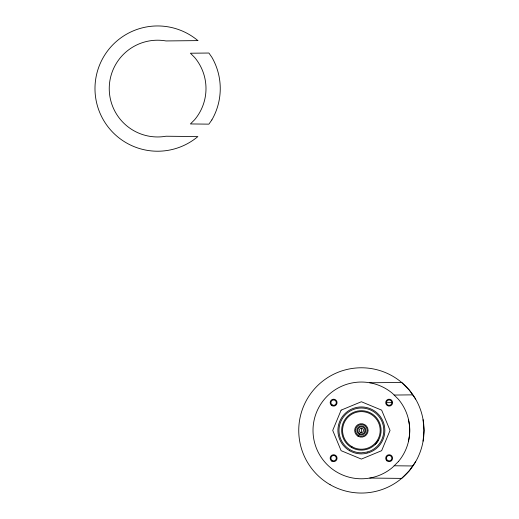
<?xml version="1.0" encoding="UTF-8"?>
<svg xmlns="http://www.w3.org/2000/svg" width="519" height="519" viewBox="0 0 519 519"><rect width="100%" height="100%" fill="white"/><g stroke="black" fill="none" stroke-linecap="round" stroke-linejoin="round"><path stroke-width="0.78" d="M423.076 441.163L424.017 430.413L423.076 419.663M408.395 441.163C410.12 434.176 410.12 426.65 408.395 419.663M378.448 440.268L375.321 444.348M415.628 461.735L409.361 470.675L401.641 478.395L369.781 478.057M369.781 382.775L401.641 382.432L409.361 390.152L415.628 399.098M394.174 395.056L412.657 394.855M386.467 402.647L391.839 402.647A2.686 2.686 0 0 1 387.81 404.969A2.686 2.686 0 0 1 387.81 400.318A2.686 2.686 0 0 1 391.839 402.647M394.174 465.777L412.657 465.971M361.38 428.266L361.38 432.567M341.113 410.146L332.718 430.413L341.113 450.687L361.38 459.081L381.653 450.687L390.048 430.413L381.653 410.146L361.38 401.745L341.113 410.146M211.862 119.902L208.891 124.145L190.415 123.944L194.677 119.681A48.377 48.377 0 0 0 194.677 57.492L190.415 53.223L208.891 53.029L211.862 57.265A62.637 62.637 0 0 1 211.862 119.902M398.443 461.508L392.474 467.47A48.377 48.377 0 0 1 326.198 463.61A48.377 48.377 0 0 1 326.198 397.217A48.377 48.377 0 0 1 392.474 393.357L398.443 399.319A48.377 48.377 0 0 1 398.443 461.508M367.18 452.049L361.38 452.808A22.395 22.395 0 0 1 341.087 420.948A22.395 22.395 0 0 1 378.539 416.017A22.395 22.395 0 0 1 367.18 452.049M197.882 40.605L166.015 40.943A48.377 48.377 0 0 0 109.243 88.587A48.377 48.377 0 0 0 166.015 136.225L197.882 136.568A62.637 62.637 0 0 1 112.059 131.567A62.637 62.637 0 0 1 112.059 45.601A62.637 62.637 0 0 1 197.882 40.605M331.394 405.287A3.451 3.451 0 0 0 337.013 403.244A3.451 3.451 0 0 0 332.432 399.403A3.451 3.451 0 0 0 331.394 405.287M386.934 460.827A3.451 3.451 0 0 0 392.552 458.783A3.451 3.451 0 0 0 387.972 454.942A3.451 3.451 0 0 0 386.934 460.827M387.427 405.631A3.451 3.451 0 0 0 392.604 402.647A3.451 3.451 0 0 0 387.427 399.656A3.451 3.451 0 0 0 387.427 405.631M331.888 461.177A3.451 3.451 0 0 0 337.065 458.186A3.451 3.451 0 0 0 331.888 455.195A3.451 3.451 0 0 0 331.888 461.177M330.065 484.662A62.637 62.637 0 0 0 424.017 430.413A62.637 62.637 0 0 0 330.065 376.171A62.637 62.637 0 0 0 330.065 484.662M387.81 460.515A2.686 2.686 0 0 0 391.839 458.186A2.686 2.686 0 0 0 387.81 455.857A2.686 2.686 0 0 0 387.81 460.515M332.27 460.515A2.686 2.686 0 0 0 336.299 458.186A2.686 2.686 0 0 0 332.27 455.857A2.686 2.686 0 0 0 332.27 460.515M332.27 404.969A2.686 2.686 0 0 0 336.299 402.647A2.686 2.686 0 0 0 332.27 400.318A2.686 2.686 0 0 0 332.27 404.969M349.644 450.739A23.472 23.472 0 0 0 384.851 430.413A23.472 23.472 0 0 0 349.644 410.088A23.472 23.472 0 0 0 349.644 450.739M358.473 435.46A5.826 5.826 0 0 0 367.205 430.413A5.826 5.826 0 0 0 358.473 425.372A5.826 5.826 0 0 0 358.473 435.46M359.142 434.293A4.476 4.476 0 0 0 365.863 430.413A4.476 4.476 0 0 0 359.142 426.534A4.476 4.476 0 0 0 359.142 434.293M359.589 433.521A3.581 3.581 0 0 0 364.967 430.413A3.581 3.581 0 0 0 359.589 427.312A3.581 3.581 0 0 0 359.589 433.521M360.309 432.275A2.147 2.147 0 0 0 363.534 430.413A2.147 2.147 0 0 0 360.309 428.551A2.147 2.147 0 0 0 360.309 432.275M351.525 447.482A19.709 19.709 0 0 0 381.089 430.413A19.709 19.709 0 0 0 351.525 413.345A19.709 19.709 0 0 0 351.525 447.482M351.973 446.71A18.814 18.814 0 0 0 380.193 430.413A18.814 18.814 0 0 0 351.973 414.123A18.814 18.814 0 0 0 351.973 446.71M358.026 436.232A6.721 6.721 0 0 0 368.101 430.413A6.721 6.721 0 0 0 358.026 424.594A6.721 6.721 0 0 0 358.026 436.232"/></g></svg>
